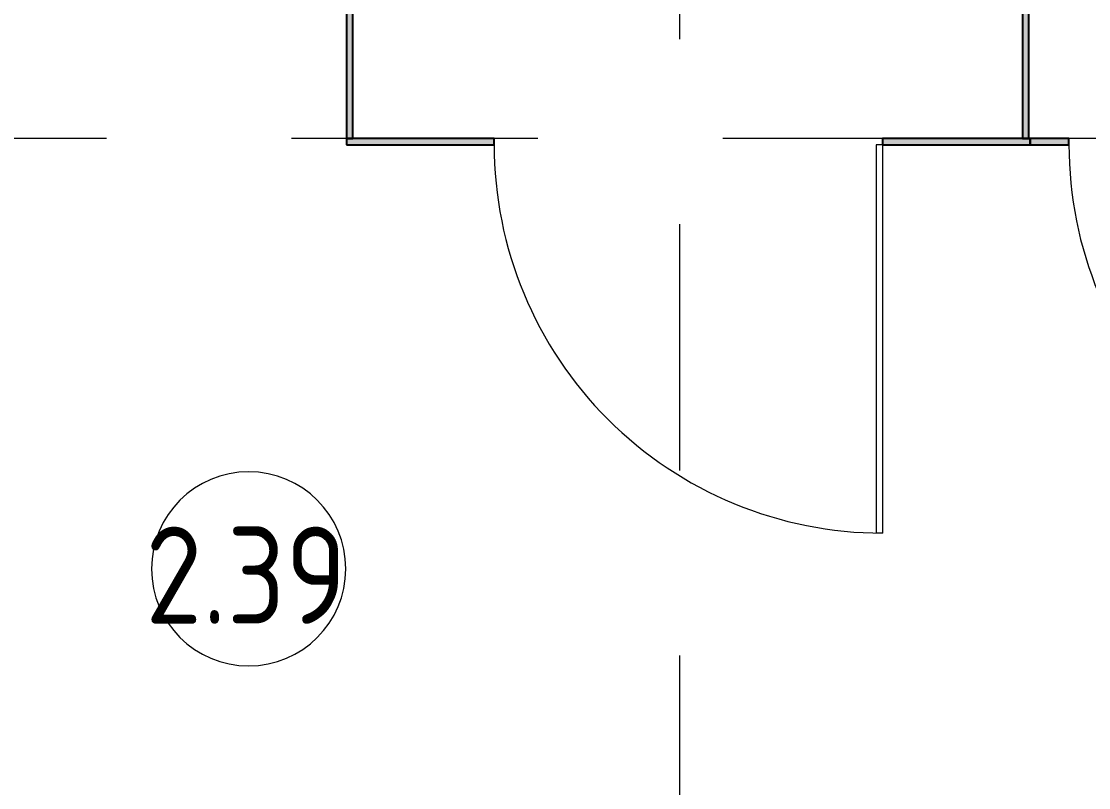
# Model space of a CAD drawing. Header units: millimetres. Extents: x 81609 to 272668, y -8553 to 29000.
# Drawn here: x 96914 to 99662, y 6128 to 8101 of the extents above; entities that cross this region are included whole.
import ezdxf

# ---------------------------------------------------------------- set-up
doc = ezdxf.new("R2010")
doc.units = ezdxf.units.MM
doc.linetypes.add('200_ШТРИХ__ш1_п0_6_', pattern=[160, 100, -60])
doc.linetypes.add('Осевая', pattern=[3175, 635, -476.25, 1587.5, -476.25])
for name, color, linetype, lineweight in [('A-AREA-IDEN', 7, 'Continuous', 9), ('A-DOOR', 7, 'Continuous', 9), ('A-GENM', 7, 'Continuous', 9), ('A-GENM-2', 7, 'Continuous', 25), ('Оси-2', 7, 'Осевая', 9)]:
    doc.layers.add(name, color=color, linetype=linetype, lineweight=lineweight)
doc.layers.add('I-FURN-1', color=7, linetype='Continuous', lineweight=9, true_color=0xf0f0f0)
doc.layers.add('I-FURN-2', color=7, linetype='200_ШТРИХ__ш1_п0_6_', lineweight=9, true_color=0xf0f0f0)
doc.styles.add('GOST Common_1', font='GOST_Common.ttf', dxfattribs={"width": 0.9, "height": 250})

# ---------------------------------------------------------------- blocks, each defined once
blk = doc.blocks.new('FRT_2D_Символ _разворот МГН_1 - D1_4_Символ доступности разворота МГН _360__-18618045-План размещения напольных электротехнических лючков и розеток 2 этажа в осях 23-33')
at = {"layer": 'I-FURN-2'}
for p, q in [((-300, 325.4), (-300, -185.8)), ((-300, 325.4), (-200, 325.4)), ((-200, 195.4), (-200, 325.4)), ((200, 325.4), (300, 325.4)), ((200, 195.4), (200, 325.4)), ((300, 325.4), (300, -185.8)), ((-200, 195.4), (200, 195.4)), ((-300, -185.8), (-250, -185.8)), ((-250, -185.8), (-250, -435.8)), ((300, -185.8), (250, -185.8)), ((250, -185.8), (250, -435.8)), ((-200, -435.8), (-250, -435.8)), ((-200, -435.8), (-200, -645.8)), ((200, -435.8), (250, -435.8)), ((200, -435.8), (200, -645.8)), ((-200, -645.8), (200, -645.8))]:
    blk.add_line(p, q, dxfattribs=at)
blk.add_circle((0, 0), 700, dxfattribs=at)
blk = doc.blocks.new('131_Сантехническая перегородка 7 - СП-1-30858579-План размещения напольных электротехнических лючков и розеток 2 этажа в осях 23-33')
at = {"layer": 'A-GENM'}
blk.add_hatch(color=256, dxfattribs=at).paths.add_polyline_path([(2165.9, -8), (2165.9, 8), (-4.1, 8), (-4.1, -8), (1744.4, -8)])
at = {"layer": 'A-GENM', "flags": 128}
for points in [[(71.5, 8), (71.1, 8.5), (70.8, 9), (70.4, 9.5), (70, 9.9), (69.6, 10.4), (69.2, 10.8), (68.8, 11.2), (68.3, 11.6), (67.8, 12), (67.3, 12.3), (66.8, 12.7), (66.3, 13), (65.8, 13.3), (65.3, 13.6), (64.7, 13.8), (64.2, 14), (63.6, 14.3), (63, 14.4), (62.4, 14.6), (61.9, 14.7), (61.3, 14.9), (60.7, 14.9), (60.1, 15), (59.5, 15.1), (58.9, 15.1), (58.3, 15.1), (57.7, 15), (57.1, 15), (56.5, 14.9), (55.9, 14.8), (55.3, 14.7), (54.7, 14.5), (54.1, 14.4), (53.5, 14.2), (53, 13.9), (52.4, 13.7), (51.9, 13.4), (51.4, 13.2), (50.8, 12.9), (50.3, 12.5), (49.8, 12.2), (49.3, 11.8), (48.9, 11.4), (48.4, 11), (48, 10.6), (47.6, 10.2), (47.2, 9.7), (46.8, 9.3), (46.4, 8.8), (46.1, 8.3), (45.9, 8)], [(45.9, -8), (46.3, -8.5), (46.6, -9), (47, -9.5), (47.4, -9.9), (47.8, -10.4), (48.2, -10.8), (48.6, -11.2), (49.1, -11.6), (49.6, -12), (50, -12.3), (50.5, -12.7), (51.1, -13), (51.6, -13.3), (52.1, -13.6), (52.7, -13.8), (53.2, -14), (53.8, -14.3), (54.4, -14.4), (54.9, -14.6), (55.5, -14.7), (56.1, -14.9), (56.7, -14.9), (57.3, -15), (57.9, -15.1), (58.5, -15.1), (59.1, -15.1), (59.7, -15), (60.3, -15), (60.9, -14.9), (61.5, -14.8), (62.1, -14.7), (62.7, -14.5), (63.3, -14.4), (63.8, -14.2), (64.4, -13.9), (65, -13.7), (65.5, -13.4), (66, -13.2), (66.6, -12.9), (67.1, -12.5), (67.6, -12.2), (68, -11.8), (68.5, -11.4), (69, -11), (69.4, -10.6), (69.8, -10.2), (70.2, -9.7), (70.6, -9.3), (70.9, -8.8), (71.3, -8.3), (71.5, -8)]]:
    blk.add_lwpolyline(points, dxfattribs=at)
at = {"layer": 'A-GENM'}
for radius, start, end in [(24.6, 19.9113, 160.0887), (17.6, 28.9731, 151.0269), (15.1, 78.8699, 146.2189), (15.1, 33.7811, 53.124), (24.6, 199.9113, 340.0887), (17.6, 208.9731, 331.0269), (15.1, 213.7811, 228.9971), (15.1, 258.8699, 326.2189)]:
    blk.add_arc((58.7, 0), radius, start, end, dxfattribs=at)
at = {"layer": 'A-GENM-2'}
for p, q in [((2165.9, 8), (-4.1, 8)), ((-4.1, 8), (-4.1, -8)), ((2165.9, -8), (2165.9, 8)), ((-4.1, -8), (2165.9, -8))]:
    blk.add_line(p, q, dxfattribs=at)
blk = doc.blocks.new('131_Сантехническая перегородка_Дверь МГН - СД-1-30883454-План размещения напольных электротехнических лючков и розеток 2 этажа в осях 23-33')
at = {"layer": 'A-GENM'}
for points in [[(-370, 8), (-370, -8), (10, -8), (10, 8)], [(1010, 8), (1010, -8), (1390, -8), (1390, 8)]]:
    blk.add_hatch(color=256, dxfattribs=at).paths.add_polyline_path(points)
at = {"layer": 'A-DOOR'}
for p, q in [((10, 1008), (26, 1008)), ((10, 8), (10, 1008)), ((26, 8), (26, 1008)), ((10, 8), (26, 8))]:
    blk.add_line(p, q, dxfattribs=at)
blk.add_arc((10, 8), 1000, 360, 90, dxfattribs=at)
at = {"layer": 'A-GENM-2'}
for p, q in [((10, 8), (-370, 8)), ((-370, 8), (-370, -8)), ((10, -8), (10, 8)), ((1390, 8), (1010, 8)), ((1010, 8), (1010, -8)), ((1390, -8), (1390, 8)), ((-370, -8), (10, -8)), ((1010, -8), (1390, -8))]:
    blk.add_line(p, q, dxfattribs=at)
blk = doc.blocks.new('131_Сантехническая перегородка_Дверь МГН 2 - СД-1-30897608-План размещения напольных электротехнических лючков и розеток 2 этажа в осях 23-33')
at = {"layer": 'A-GENM'}
for points in [[(10, 8), (-430, 8), (-430, -8), (10, -8)], [(1010, 8), (1010, -8), (1110, -8), (1110, 8)]]:
    blk.add_hatch(color=256, dxfattribs=at).paths.add_polyline_path(points)
at = {"layer": 'A-DOOR'}
for p, q in [((10, 1008), (26, 1008)), ((10, 8), (10, 1008)), ((26, 8), (26, 1008)), ((10, 8), (26, 8))]:
    blk.add_line(p, q, dxfattribs=at)
blk.add_arc((10, 8), 1000, 360, 90, dxfattribs=at)
at = {"layer": 'A-GENM-2'}
for p, q in [((10, 8), (-430, 8)), ((-430, 8), (-430, -8)), ((10, -8), (10, 8)), ((1110, 8), (1010, 8)), ((1010, 8), (1010, -8)), ((1110, -8), (1110, 8)), ((-430, -8), (10, -8)), ((1010, -8), (1110, -8))]:
    blk.add_line(p, q, dxfattribs=at)
blk = doc.blocks.new('Марка_Помещения - Номер-25198446-План размещения напольных электротехнических лючков и розеток 2 этажа в осях 23-33')
at = {"layer": 'A-AREA-IDEN'}
for start, end in [(360, 180), (180, 360)]:
    blk.add_arc((0, 0), 2.5, start, end, dxfattribs=at)

msp = doc.modelspace()

# ---------------------------------------------------------------- linework, layer by layer
at = {"layer": 'Оси-2'}
for p, q in [((98610, 593.7), (98610, 19415.1)), ((84909.3, 7800), (122760, 7800))]:
    msp.add_line(p, q, dxfattribs=at)

# ---------------------------------------------------------------- block references
at = {"layer": 'A-AREA-IDEN', "xscale": 99.99999999999993, "yscale": 99.99999999999993, "zscale": 99.99999999999993}
msp.add_blockref('Марка_Помещения - Номер-25198446-План размещения напольных электротехнических лючков и розеток 2 этажа в осях 23-33', (97499.3, 6690.9), dxfattribs=at)
at = {"layer": 'A-GENM'}
for name, p, rotation in [('131_Сантехническая перегородка 7 - СП-1-30858579-План размещения напольных электротехнических лючков и розеток 2 этажа в осях 23-33', (97759.5, 9964.9), 269.9999999999999), ('131_Сантехническая перегородка 7 - СП-1-30858579-План размещения напольных электротехнических лючков и розеток 2 этажа в осях 23-33', (99500, 9964.9), 269.9999999999999), ('131_Сантехническая перегородка_Дверь МГН - СД-1-30883454-План размещения напольных электротехнических лючков и розеток 2 этажа в осях 23-33', (99141.5, 7791), 180), ('131_Сантехническая перегородка_Дверь МГН 2 - СД-1-30897608-План размещения напольных электротехнических лючков и розеток 2 этажа в осях 23-33', (100621.5, 7791), 180)]:
    msp.add_blockref(name, p, dxfattribs=dict(at, rotation=rotation))
at = {"layer": 'I-FURN-1'}
msp.add_blockref('FRT_2D_Символ _разворот МГН_1 - D1_4_Символ доступности разворота МГН _360__-18618045-План размещения напольных электротехнических лючков и розеток 2 этажа в осях 23-33', (100257.3, 8544.9), dxfattribs=at)

# ---------------------------------------------------------------- texts
at = {"layer": 'A-AREA-IDEN', "insert": (97233.5, 6799.5), "char_height": 250, "width": 663.797, "attachment_point": 1, "style": 'GOST Common_1'}
msp.add_mtext('2.39', dxfattribs=at)

doc.saveas('drawing.dxf')
